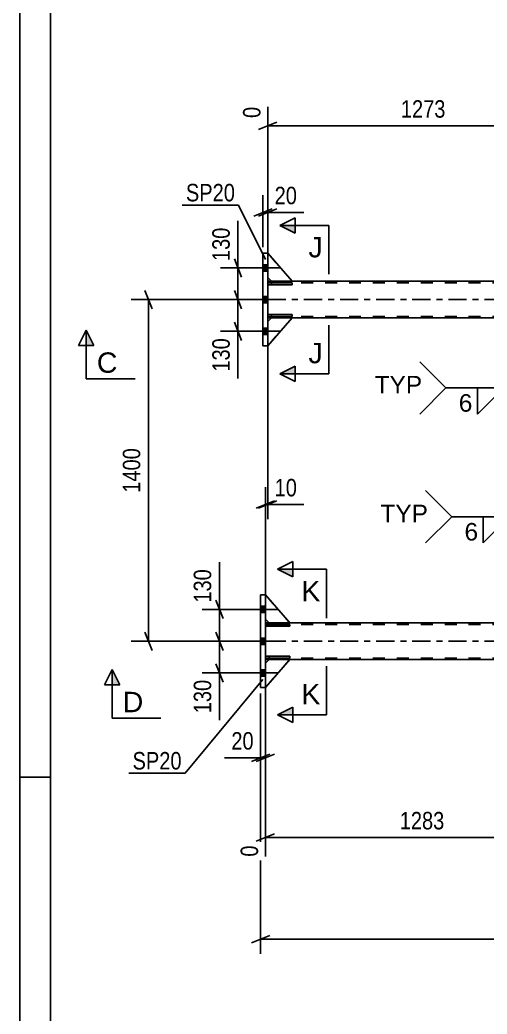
# Model space of a CAD drawing. Header units: millimetres. Extents: x -834 to 355, y -855 to -14.
# Drawn here: x -834 to -757.4, y -596.2 to -433.2 of the extents above; entities that cross this region are included whole.
import ezdxf

# ---------------------------------------------------------------- set-up
doc = ezdxf.new("R2010")
doc.units = ezdxf.units.MM
doc.linetypes.add('DXK_LINE_DOT2', pattern=[3.9198, 1.9599, -1.9599])
doc.linetypes.add('DXK_LINE_DOT3', pattern=[5.9187, 2.979, -0.9799, 0.9799, -0.9799])
doc.styles.add('Arial', font='ARIAL.TTF', dxfattribs={"height": 0.2})
doc.styles.add('Arial Narrow', font='ARIALN.TTF', dxfattribs={"height": 0.2})

# ---------------------------------------------------------------- blocks, each defined once
blk = doc.blocks.new('Unknown-570384938-1134')
at = {"color": 5, "linetype": 'Continuous'}
for p, q in [((-833.95, -14.33), (-833.95, -855.33)), ((-828.95, -19.33), (-828.95, -850.33)), ((-828.95, -557.33), (-833.95, -557.33))]:
    blk.add_line(p, q, dxfattribs=at)
blk = doc.blocks.new('Bolt-570384938-8547 - 8376')
at = {"linetype": 'Continuous'}
for points in [[(-794.15, -473.31), (-794.15, -474.35), (-793.35, -474.35), (-793.35, -473.31)], [(-794.15, -473.31), (-794.15, -474.35), (-793.35, -474.35), (-793.35, -473.31)], [(-794.15, -473.31), (-794.15, -474.35), (-793.35, -474.35), (-793.35, -473.31)], [(-794.15, -478.51), (-794.15, -479.55), (-793.35, -479.55), (-793.35, -478.51)], [(-794.15, -478.51), (-794.15, -479.55), (-793.35, -479.55), (-793.35, -478.51)], [(-794.15, -483.71), (-794.15, -484.75), (-793.35, -484.75), (-793.35, -483.71)], [(-794.15, -483.71), (-794.15, -484.75), (-793.35, -484.75), (-793.35, -483.71)], [(-794.15, -483.71), (-794.15, -484.75), (-793.35, -484.75), (-793.35, -483.71)]]:
    blk.add_hatch(color=1, dxfattribs=at).paths.add_polyline_path(points)
at = {"color": 1, "linetype": 'Continuous'}
for p, q in [((-795.55, -473.83), (-791.35, -473.83)), ((-795.55, -473.83), (-791.35, -473.83)), ((-795.55, -473.83), (-791.35, -473.83)), ((-794.15, -473.31), (-793.35, -473.31)), ((-794.15, -473.31), (-793.35, -473.31)), ((-794.15, -473.31), (-793.35, -473.31)), ((-794.15, -474.35), (-793.35, -474.35)), ((-794.15, -474.35), (-793.35, -474.35)), ((-794.15, -474.35), (-793.35, -474.35)), ((-795.55, -479.03), (-791.35, -479.03)), ((-795.55, -479.03), (-791.35, -479.03)), ((-794.15, -478.51), (-793.35, -478.51)), ((-794.15, -478.51), (-793.35, -478.51)), ((-794.15, -479.55), (-793.35, -479.55)), ((-794.15, -479.55), (-793.35, -479.55)), ((-794.15, -483.71), (-793.35, -483.71)), ((-794.15, -483.71), (-793.35, -483.71)), ((-794.15, -483.71), (-793.35, -483.71)), ((-795.55, -484.23), (-791.35, -484.23)), ((-795.55, -484.23), (-791.35, -484.23)), ((-795.55, -484.23), (-791.35, -484.23)), ((-794.15, -484.75), (-793.35, -484.75)), ((-794.15, -484.75), (-793.35, -484.75)), ((-794.15, -484.75), (-793.35, -484.75))]:
    blk.add_line(p, q, dxfattribs=at)
blk = doc.blocks.new('Part-570384938-8932 - 8376')
at = {"color": 2, "linetype": 'Continuous'}
for p, q in [((-794.15, -486.63), (-794.15, -471.43)), ((-794.15, -471.43), (-793.35, -471.43)), ((-793.35, -471.43), (-793.35, -471.43)), ((-793.35, -471.43), (-793.35, -486.63)), ((-794.15, -486.63), (-793.35, -486.63)), ((-793.35, -486.63), (-793.35, -486.63))]:
    blk.add_line(p, q, dxfattribs=at)
at = {"color": 7, "linetype": 'DXK_LINE_DOT2'}
for p, q in [((-794.15, -486.63), (-794.15, -471.43)), ((-793.35, -486.63), (-793.35, -471.43))]:
    blk.add_line(p, q, dxfattribs=at)
blk = doc.blocks.new('Part-570384938-8568 - 8376')
at = {"color": 7, "linetype": 'DXK_LINE_DOT2'}
for p, q in [((-793.35, -475.43), (-793.35, -471.43)), ((-793.35, -471.43), (-789.35, -476.03)), ((-792.75, -476.03), (-793.35, -475.43)), ((-789.35, -476.03), (-792.75, -476.03))]:
    blk.add_line(p, q, dxfattribs=at)
blk = doc.blocks.new('Part-570384938-8569 - 8376')
at = {"color": 2, "linetype": 'Continuous'}
for p, q in [((-793.35, -471.43), (-789.35, -476.03)), ((-792.75, -476.03), (-793.35, -475.43)), ((-789.35, -476.03), (-792.75, -476.03))]:
    blk.add_line(p, q, dxfattribs=at)
at = {"color": 7, "linetype": 'DXK_LINE_DOT2'}
blk.add_line((-793.35, -471.43), (-793.35, -475.43), dxfattribs=at)
blk = doc.blocks.new('Bolt-570384938-8580 - 8376')
at = {"linetype": 'Continuous'}
for points in [[(-794.54, -529.31), (-794.54, -530.35), (-793.74, -530.35), (-793.74, -529.31)], [(-794.54, -529.31), (-794.54, -530.35), (-793.74, -530.35), (-793.74, -529.31)], [(-794.54, -529.31), (-794.54, -530.35), (-793.74, -530.35), (-793.74, -529.31)], [(-794.54, -534.51), (-794.54, -535.55), (-793.74, -535.55), (-793.74, -534.51)], [(-794.54, -534.51), (-794.54, -535.55), (-793.74, -535.55), (-793.74, -534.51)], [(-794.54, -539.71), (-794.54, -540.75), (-793.74, -540.75), (-793.74, -539.71)], [(-794.54, -539.71), (-794.54, -540.75), (-793.74, -540.75), (-793.74, -539.71)], [(-794.54, -539.71), (-794.54, -540.75), (-793.74, -540.75), (-793.74, -539.71)]]:
    blk.add_hatch(color=1, dxfattribs=at).paths.add_polyline_path(points)
at = {"color": 1, "linetype": 'Continuous'}
for p, q in [((-794.54, -529.31), (-793.74, -529.31)), ((-794.54, -529.31), (-793.74, -529.31)), ((-794.54, -529.31), (-793.74, -529.31)), ((-795.94, -529.83), (-791.74, -529.83)), ((-795.94, -529.83), (-791.74, -529.83)), ((-795.94, -529.83), (-791.74, -529.83)), ((-794.54, -530.35), (-793.74, -530.35)), ((-794.54, -530.35), (-793.74, -530.35)), ((-794.54, -530.35), (-793.74, -530.35)), ((-794.54, -534.51), (-793.74, -534.51)), ((-794.54, -534.51), (-793.74, -534.51)), ((-795.94, -535.03), (-791.74, -535.03)), ((-795.94, -535.03), (-791.74, -535.03)), ((-794.54, -535.55), (-793.74, -535.55)), ((-794.54, -535.55), (-793.74, -535.55)), ((-795.94, -540.23), (-791.74, -540.23)), ((-795.94, -540.23), (-791.74, -540.23)), ((-795.94, -540.23), (-791.74, -540.23)), ((-794.54, -539.71), (-793.74, -539.71)), ((-794.54, -539.71), (-793.74, -539.71)), ((-794.54, -539.71), (-793.74, -539.71)), ((-794.54, -540.75), (-793.74, -540.75)), ((-794.54, -540.75), (-793.74, -540.75)), ((-794.54, -540.75), (-793.74, -540.75))]:
    blk.add_line(p, q, dxfattribs=at)
blk = doc.blocks.new('Part-570384938-8582 - 8376')
at = {"color": 7, "linetype": 'DXK_LINE_DOT2'}
for p, q in [((-792.75, -482.03), (-793.35, -482.63)), ((-793.35, -486.63), (-789.35, -482.03)), ((-789.35, -482.03), (-792.75, -482.03)), ((-793.35, -482.63), (-793.35, -486.63))]:
    blk.add_line(p, q, dxfattribs=at)
blk = doc.blocks.new('Part-570384938-8583 - 8376')
at = {"color": 2, "linetype": 'Continuous'}
for p, q in [((-792.75, -482.03), (-793.35, -482.63)), ((-789.35, -482.03), (-793.35, -486.63)), ((-789.35, -482.03), (-792.75, -482.03))]:
    blk.add_line(p, q, dxfattribs=at)
at = {"color": 7, "linetype": 'DXK_LINE_DOT2'}
blk.add_line((-793.35, -482.63), (-793.35, -486.63), dxfattribs=at)
blk = doc.blocks.new('Part-570384938-8584 - 8376')
at = {"color": 7, "linetype": 'DXK_LINE_DOT2'}
for p, q in [((-789.74, -532.27), (-793.74, -532.27)), ((-793.74, -532.27), (-793.74, -532.59)), ((-793.74, -532.59), (-789.74, -532.59)), ((-793.14, -532.59), (-793.14, -532.27)), ((-789.74, -532.59), (-789.74, -532.27))]:
    blk.add_line(p, q, dxfattribs=at)
blk = doc.blocks.new('Part-570384938-8585 - 8376')
at = {"color": 7, "linetype": 'DXK_LINE_DOT2'}
for p, q in [((-789.35, -481.47), (-793.35, -481.47)), ((-793.35, -481.47), (-793.35, -481.79)), ((-793.35, -481.79), (-789.35, -481.79)), ((-792.75, -481.79), (-792.75, -481.47)), ((-789.35, -481.79), (-789.35, -481.47))]:
    blk.add_line(p, q, dxfattribs=at)
blk = doc.blocks.new('Part-570384938-8586 - 8376')
at = {"color": 2, "linetype": 'Continuous'}
for p, q in [((-793.74, -532.27), (-789.74, -532.27)), ((-793.74, -532.59), (-793.74, -532.27)), ((-789.74, -532.59), (-793.74, -532.59)), ((-789.74, -532.27), (-789.74, -532.59))]:
    blk.add_line(p, q, dxfattribs=at)
at = {"color": 7, "linetype": 'DXK_LINE_DOT2'}
blk.add_line((-793.14, -532.59), (-793.14, -532.27), dxfattribs=at)
blk = doc.blocks.new('Part-570384938-8587 - 8376')
at = {"color": 2, "linetype": 'Continuous'}
for p, q in [((-793.35, -481.47), (-789.35, -481.47)), ((-793.35, -481.79), (-793.35, -481.47)), ((-789.35, -481.79), (-793.35, -481.79)), ((-789.35, -481.47), (-789.35, -481.79))]:
    blk.add_line(p, q, dxfattribs=at)
at = {"color": 7, "linetype": 'DXK_LINE_DOT2'}
blk.add_line((-792.75, -481.79), (-792.75, -481.47), dxfattribs=at)
blk = doc.blocks.new('Part-570384938-8684 - 8376')
at = {"color": 7, "linetype": 'DXK_LINE_DOT2'}
for p, q in [((-789.35, -476.27), (-793.35, -476.27)), ((-793.35, -476.27), (-793.35, -476.59)), ((-793.35, -476.59), (-789.35, -476.59)), ((-792.75, -476.59), (-792.75, -476.27)), ((-789.35, -476.59), (-789.35, -476.27))]:
    blk.add_line(p, q, dxfattribs=at)
blk = doc.blocks.new('Part-570384938-8709 - 8376')
at = {"color": 2, "linetype": 'Continuous'}
for p, q in [((-793.74, -537.79), (-793.74, -537.47)), ((-793.74, -537.47), (-789.74, -537.47)), ((-789.74, -537.79), (-793.74, -537.79)), ((-789.74, -537.47), (-789.74, -537.79))]:
    blk.add_line(p, q, dxfattribs=at)
at = {"color": 7, "linetype": 'DXK_LINE_DOT2'}
blk.add_line((-793.14, -537.79), (-793.14, -537.47), dxfattribs=at)
blk = doc.blocks.new('Part-570384938-8710 - 8376')
at = {"color": 2, "linetype": 'Continuous'}
for p, q in [((-793.35, -476.27), (-789.35, -476.27)), ((-793.35, -476.59), (-793.35, -476.27)), ((-789.35, -476.59), (-793.35, -476.59)), ((-789.35, -476.27), (-789.35, -476.59))]:
    blk.add_line(p, q, dxfattribs=at)
at = {"color": 7, "linetype": 'DXK_LINE_DOT2'}
blk.add_line((-792.75, -476.59), (-792.75, -476.27), dxfattribs=at)
blk = doc.blocks.new('Part-570384938-8711 - 8376')
at = {"color": 7, "linetype": 'DXK_LINE_DOT2'}
for p, q in [((-789.74, -537.47), (-793.74, -537.47)), ((-793.74, -537.47), (-793.74, -537.79)), ((-793.74, -537.79), (-789.74, -537.79)), ((-793.14, -537.79), (-793.14, -537.47)), ((-789.74, -537.79), (-789.74, -537.47))]:
    blk.add_line(p, q, dxfattribs=at)
blk = doc.blocks.new('Part-570384938-8964 - 8376')
at = {"color": 7, "linetype": 'DXK_LINE_DOT2'}
for p, q in [((-793.74, -531.43), (-793.74, -527.43)), ((-793.74, -527.43), (-789.74, -532.03)), ((-793.14, -532.03), (-793.74, -531.43)), ((-789.74, -532.03), (-793.14, -532.03))]:
    blk.add_line(p, q, dxfattribs=at)
blk = doc.blocks.new('Part-570384938-8902 - 8376')
at = {"color": 2, "linetype": 'Continuous'}
for p, q in [((-793.14, -532.03), (-793.74, -532.03)), ((-742.43, -532.03), (-789.74, -532.03)), ((-793.14, -538.03), (-793.74, -538.03)), ((-115.64, -538.03), (-789.74, -538.03))]:
    blk.add_line(p, q, dxfattribs=at)
at = {"color": 7, "linetype": 'DXK_LINE_DOT2'}
for p, q in [((-793.74, -532.03), (-793.74, -538.03)), ((-115.64, -532.27), (-793.74, -532.27)), ((-789.74, -532.03), (-793.14, -532.03)), ((-115.64, -537.79), (-793.74, -537.79)), ((-789.74, -538.03), (-793.14, -538.03))]:
    blk.add_line(p, q, dxfattribs=at)
at = {"color": 7, "linetype": 'DXK_LINE_DOT3'}
blk.add_line((-115.64, -535.03), (-793.74, -535.03), dxfattribs=at)
blk = doc.blocks.new('Part-570384938-8914 - 8376')
at = {"color": 2, "linetype": 'Continuous'}
for p, q in [((-794.54, -542.63), (-794.54, -527.43)), ((-794.54, -527.43), (-793.74, -527.43)), ((-793.74, -542.63), (-793.74, -527.43)), ((-794.54, -542.63), (-793.74, -542.63))]:
    blk.add_line(p, q, dxfattribs=at)
blk = doc.blocks.new('Part-570384938-8919 - 8376')
at = {"color": 2, "linetype": 'Continuous'}
for p, q in [((-792.75, -476.03), (-793.35, -476.03)), ((-649.24, -476.03), (-789.35, -476.03)), ((-792.75, -482.03), (-793.35, -482.03)), ((-742.43, -482.03), (-789.35, -482.03))]:
    blk.add_line(p, q, dxfattribs=at)
at = {"color": 7, "linetype": 'DXK_LINE_DOT2'}
for p, q in [((-793.35, -476.03), (-793.35, -482.03)), ((-115.64, -476.27), (-793.35, -476.27)), ((-789.35, -476.03), (-792.75, -476.03)), ((-115.64, -481.79), (-793.35, -481.79)), ((-789.35, -482.03), (-792.75, -482.03))]:
    blk.add_line(p, q, dxfattribs=at)
at = {"color": 7, "linetype": 'DXK_LINE_DOT3'}
blk.add_line((-115.64, -479.03), (-793.35, -479.03), dxfattribs=at)
blk = doc.blocks.new('Part-570384938-8965 - 8376')
at = {"color": 2, "linetype": 'Continuous'}
for p, q in [((-793.74, -527.43), (-789.74, -532.03)), ((-793.14, -532.03), (-793.74, -531.43)), ((-789.74, -532.03), (-793.14, -532.03))]:
    blk.add_line(p, q, dxfattribs=at)
at = {"color": 7, "linetype": 'DXK_LINE_DOT2'}
blk.add_line((-793.74, -527.43), (-793.74, -531.43), dxfattribs=at)
blk = doc.blocks.new('Part-570384938-8966 - 8376')
at = {"color": 7, "linetype": 'DXK_LINE_DOT2'}
for p, q in [((-793.14, -538.03), (-793.74, -538.63)), ((-793.74, -542.63), (-789.74, -538.03)), ((-793.74, -538.63), (-793.74, -542.63)), ((-789.74, -538.03), (-793.14, -538.03))]:
    blk.add_line(p, q, dxfattribs=at)
blk = doc.blocks.new('Part-570384938-8967 - 8376')
at = {"color": 2, "linetype": 'Continuous'}
for p, q in [((-793.14, -538.03), (-793.74, -538.63)), ((-793.74, -542.63), (-789.74, -538.03)), ((-789.74, -538.03), (-793.14, -538.03))]:
    blk.add_line(p, q, dxfattribs=at)
at = {"color": 7, "linetype": 'DXK_LINE_DOT2'}
blk.add_line((-793.74, -538.63), (-793.74, -542.63), dxfattribs=at)
blk = doc.blocks.new('StraightDimension-570384938-9053 - 8376')
at = {"color": 7, "linetype": 'Continuous'}
for p, q in [((-794.15, -470.43), (-794.15, -461.9)), ((-793.35, -470.43), (-793.35, -461.9)), ((-795.65, -465.35), (-792.65, -464.15)), ((-791.85, -464.15), (-794.85, -465.35)), ((-794.15, -464.75), (-793.35, -464.75))]:
    blk.add_line(p, q, dxfattribs=at)
at = {"color": 0}
blk.add_wipeout([(-787.97, -464), (-787.97, -459.8), (-792.83, -459.8), (-792.83, -464)], dxfattribs=at)
at = {"color": 7, "linetype": 'Continuous'}
blk.add_line((-793.35, -464.75), (-787.45, -464.75), dxfattribs=at)
blk.add_line((-793.35, -464.75), (-787.45, -464.75), dxfattribs=at)
at = {"color": 3, "style": 'Arial Narrow'}
blk.add_text('20', height=2.863, dxfattribs=at).set_placement((-792.23, -463.4))
blk = doc.blocks.new('StraightDimension-570384938-9602 - 8376')
at = {"color": 7, "linetype": 'Continuous'}
for p, q in [((-798.83, -477.53), (-797.63, -480.53)), ((-795.15, -479.03), (-801.08, -479.03)), ((-798.23, -484.23), (-798.23, -479.03)), ((-797.63, -485.73), (-798.83, -482.73)), ((-795.15, -484.23), (-801.08, -484.23))]:
    blk.add_line(p, q, dxfattribs=at)
at = {"color": 0}
blk.add_wipeout([(-798.98, -484.76), (-803.18, -484.76), (-803.18, -491.44), (-798.98, -491.44)], dxfattribs=at)
at = {"color": 7, "linetype": 'Continuous'}
blk.add_line((-798.23, -484.23), (-798.23, -491.97), dxfattribs=at)
blk.add_line((-798.23, -484.23), (-798.23, -491.97), dxfattribs=at)
at = {"color": 3, "style": 'Arial Narrow'}
blk.add_text('130', height=2.863, rotation=90.0002, dxfattribs=at).set_placement((-799.58, -490.84))
blk = doc.blocks.new('StraightDimension-570384938-49029 - 8376')
at = {"color": 7, "linetype": 'Continuous'}
for p, q in [((-742.43, -481.03), (-742.43, -441.94)), ((-793.35, -475.03), (-793.35, -447.43)), ((-791.85, -449.96), (-794.85, -451.16)), ((-793.35, -450.56), (-742.43, -450.56)), ((-743.93, -451.16), (-740.93, -449.96))]:
    blk.add_line(p, q, dxfattribs=at)
at = {"color": 0, "linetype": 'Continuous'}
for points in [[(-743.03, -441.34), (-747.23, -441.34), (-747.23, -449.86), (-743.03, -449.86)], [(-793.95, -446.83), (-798.15, -446.83), (-798.15, -449.86), (-793.95, -449.86)]]:
    blk.add_wipeout(points, dxfattribs=at)
at = {"color": 0}
blk.add_wipeout([(-763.64, -449.81), (-763.64, -445.61), (-772.15, -445.61), (-772.15, -449.81)], dxfattribs=at)
at = {"color": 3, "linetype": 'Continuous', "style": 'Arial Narrow'}
for s, height, p in [('1273', 2.863, (-743.63, -449.26)), ('0', 2.86, (-794.55, -449.26))]:
    blk.add_text(s, height=height, rotation=90.0002, dxfattribs=at).set_placement(p)
at = {"color": 3, "style": 'Arial Narrow'}
blk.add_text('1273', height=2.863, dxfattribs=at).set_placement((-771.55, -449.21))
blk = doc.blocks.new('StraightDimension-570384938-9019 - 8376')
at = {"color": 7, "linetype": 'Continuous'}
for p, q in [((-794.54, -543.63), (-794.54, -556.55)), ((-793.74, -543.63), (-793.74, -556.55)), ((-796.04, -554.75), (-793.04, -553.55)), ((-792.24, -553.55), (-795.24, -554.75)), ((-794.54, -554.15), (-793.74, -554.15))]:
    blk.add_line(p, q, dxfattribs=at)
at = {"color": 0}
blk.add_wipeout([(-795.06, -553.4), (-795.06, -549.2), (-799.92, -549.2), (-799.92, -553.4)], dxfattribs=at)
at = {"color": 7, "linetype": 'Continuous'}
blk.add_line((-794.54, -554.15), (-800.45, -554.15), dxfattribs=at)
blk.add_line((-794.54, -554.15), (-800.45, -554.15), dxfattribs=at)
at = {"color": 3, "style": 'Arial Narrow'}
blk.add_text('20', height=2.863, dxfattribs=at).set_placement((-799.32, -552.8))
blk = doc.blocks.new('StraightDimension-570384938-49590 - 8376')
at = {"color": 7, "linetype": 'Continuous'}
for p, q in [((-794.54, -543.63), (-794.54, -586.26)), ((-793.04, -583.26), (-796.04, -584.46)), ((-794.54, -583.86), (-100.35, -583.86))]:
    blk.add_line(p, q, dxfattribs=at)
blk = doc.blocks.new('StraightDimension-570384938-9277 - 8376')
at = {"color": 7, "linetype": 'Continuous'}
for p, q in [((-801.87, -528.33), (-800.67, -531.33)), ((-795.54, -529.83), (-804.12, -529.83)), ((-801.27, -535.03), (-801.27, -529.83)), ((-800.67, -536.53), (-801.87, -533.53)), ((-795.54, -535.03), (-804.12, -535.03))]:
    blk.add_line(p, q, dxfattribs=at)
at = {"color": 0}
blk.add_wipeout([(-802.02, -522.62), (-806.22, -522.62), (-806.22, -529.31), (-802.02, -529.31)], dxfattribs=at)
at = {"color": 7, "linetype": 'Continuous'}
blk.add_line((-801.27, -529.83), (-801.27, -522.1), dxfattribs=at)
blk.add_line((-801.27, -529.83), (-801.27, -522.1), dxfattribs=at)
at = {"color": 3, "style": 'Arial Narrow'}
blk.add_text('130', height=2.863, rotation=90.0002, dxfattribs=at).set_placement((-802.62, -528.71))
blk = doc.blocks.new('StraightDimension-570384938-9285 - 8376')
at = {"color": 7, "linetype": 'Continuous'}
for p, q in [((-801.87, -533.53), (-800.67, -536.53)), ((-795.54, -535.03), (-804.12, -535.03)), ((-801.27, -540.23), (-801.27, -535.03)), ((-800.67, -541.73), (-801.87, -538.73)), ((-795.54, -540.23), (-804.12, -540.23))]:
    blk.add_line(p, q, dxfattribs=at)
at = {"color": 0}
blk.add_wipeout([(-802.02, -540.76), (-806.22, -540.76), (-806.22, -547.44), (-802.02, -547.44)], dxfattribs=at)
at = {"color": 7, "linetype": 'Continuous'}
blk.add_line((-801.27, -540.23), (-801.27, -547.97), dxfattribs=at)
blk.add_line((-801.27, -540.23), (-801.27, -547.97), dxfattribs=at)
at = {"color": 3, "style": 'Arial Narrow'}
blk.add_text('130', height=2.863, rotation=90.0002, dxfattribs=at).set_placement((-802.62, -546.84))
blk = doc.blocks.new('StraightDimension-570384938-9453 - 8376')
at = {"color": 7, "linetype": 'Continuous'}
for p, q in [((-793.35, -483.03), (-793.35, -515.04)), ((-793.74, -531.03), (-793.74, -509.79)), ((-795.24, -513.24), (-792.24, -512.04)), ((-791.85, -512.04), (-794.85, -513.24)), ((-793.74, -512.64), (-793.35, -512.64))]:
    blk.add_line(p, q, dxfattribs=at)
at = {"color": 0}
blk.add_wipeout([(-787.97, -511.89), (-787.97, -507.69), (-792.83, -507.69), (-792.83, -511.89)], dxfattribs=at)
at = {"color": 7, "linetype": 'Continuous'}
blk.add_line((-793.35, -512.64), (-787.45, -512.64), dxfattribs=at)
blk.add_line((-793.35, -512.64), (-787.45, -512.64), dxfattribs=at)
at = {"color": 3, "style": 'Arial Narrow'}
blk.add_text('10', height=2.863, dxfattribs=at).set_placement((-792.23, -511.29))
blk = doc.blocks.new('StraightDimension-570384938-9610 - 8376')
at = {"color": 7, "linetype": 'Continuous'}
for p, q in [((-798.83, -472.33), (-797.63, -475.33)), ((-795.15, -473.83), (-801.08, -473.83)), ((-798.23, -479.03), (-798.23, -473.83)), ((-797.63, -480.53), (-798.83, -477.53)), ((-795.15, -479.03), (-801.08, -479.03))]:
    blk.add_line(p, q, dxfattribs=at)
at = {"color": 0}
blk.add_wipeout([(-798.98, -466.62), (-803.18, -466.62), (-803.18, -473.31), (-798.98, -473.31)], dxfattribs=at)
at = {"color": 7, "linetype": 'Continuous'}
blk.add_line((-798.23, -473.83), (-798.23, -466.1), dxfattribs=at)
blk.add_line((-798.23, -473.83), (-798.23, -466.1), dxfattribs=at)
at = {"color": 3, "style": 'Arial Narrow'}
blk.add_text('130', height=2.863, rotation=90.0002, dxfattribs=at).set_placement((-799.58, -472.71))
blk = doc.blocks.new('StraightDimension-570384938-9720 - 8376')
at = {"color": 7, "linetype": 'Continuous'}
for p, q in [((-812.29, -480.53), (-813.49, -477.53)), ((-795.15, -479.03), (-815.74, -479.03)), ((-812.89, -535.03), (-812.89, -479.03)), ((-813.49, -533.53), (-812.29, -536.53)), ((-795.54, -535.03), (-815.74, -535.03))]:
    blk.add_line(p, q, dxfattribs=at)
at = {"color": 0}
blk.add_wipeout([(-813.64, -502.78), (-817.84, -502.78), (-817.84, -511.29), (-813.64, -511.29)], dxfattribs=at)
at = {"color": 3, "style": 'Arial Narrow'}
blk.add_text('1400', height=2.863, rotation=90.0002, dxfattribs=at).set_placement((-814.24, -510.69))
blk = doc.blocks.new('StraightDimension-570384938-49220 - 8376')
at = {"color": 7, "linetype": 'Continuous'}
for p, q in [((-742.43, -533.03), (-742.43, -575.84)), ((-793.74, -539.03), (-793.74, -570.35)), ((-792.24, -566.63), (-795.24, -567.83)), ((-743.93, -567.83), (-740.93, -566.63)), ((-793.74, -567.23), (-742.43, -567.23))]:
    blk.add_line(p, q, dxfattribs=at)
at = {"color": 0}
blk.add_wipeout([(-763.83, -566.48), (-763.83, -562.28), (-772.34, -562.28), (-772.34, -566.48)], dxfattribs=at)
at = {"color": 0, "linetype": 'Continuous'}
for points in [[(-794.34, -567.93), (-798.54, -567.93), (-798.54, -570.95), (-794.34, -570.95)], [(-743.03, -567.93), (-747.23, -567.93), (-747.23, -576.44), (-743.03, -576.44)]]:
    blk.add_wipeout(points, dxfattribs=at)
at = {"color": 3, "style": 'Arial Narrow'}
blk.add_text('1283', height=2.863, dxfattribs=at).set_placement((-771.74, -565.88))
at = {"color": 3, "linetype": 'Continuous', "style": 'Arial Narrow'}
for s, height, p in [('0', 2.86, (-794.94, -570.35)), ('1283', 2.863, (-743.63, -575.84))]:
    blk.add_text(s, height=height, rotation=90.0002, dxfattribs=at).set_placement(p)
blk = doc.blocks.new('WeldMark-570384938-62959 - 8376')
at = {"linetype": 'Continuous'}
blk.add_hatch(color=30, dxfattribs=at).paths.add_polyline_path([(-744.92, -484.07), (-742.43, -482.23), (-743.77, -485.02)])
at = {"color": 30, "linetype": 'Continuous'}
blk.add_line((-742.43, -482.23), (-751.75, -493.51), dxfattribs=at)
at = {"color": 3, "linetype": 'Continuous'}
for q in [(-768.46, -489.22), (-768.46, -497.79)]:
    blk.add_line((-764.17, -493.51), q, dxfattribs=at)
for start, end in [(90, 270), (270, 90)]:
    blk.add_arc((-751.75, -493.51), 1.5, start, end, dxfattribs=at)
at = {"color": 0}
blk.add_wipeout([(-759.65, -497.61), (-759.65, -494.21), (-762.27, -494.21), (-762.27, -497.61)], dxfattribs=at)
at = {"color": 30, "linetype": 'Continuous'}
blk.add_line((-764.17, -493.51), (-751.75, -493.51), dxfattribs=at)
at = {"color": 3, "linetype": 'Continuous'}
for p, q in [((-758.99, -493.51), (-754.71, -493.51)), ((-754.71, -493.51), (-758.99, -497.79)), ((-758.99, -497.79), (-758.99, -493.51))]:
    blk.add_line(p, q, dxfattribs=at)
at = {"color": 3, "style": 'Arial'}
blk.add_text('6', height=2.87, dxfattribs=at).set_placement((-762.07, -497.41))
at = {"color": 0, "linetype": 'Continuous'}
blk.add_wipeout([(-768.07, -494.41), (-768.07, -491.41), (-775.85, -491.41), (-775.85, -494.41)], dxfattribs=at)
blk.add_wipeout([(-768.07, -494.41), (-768.07, -491.41), (-775.85, -491.41), (-775.85, -494.41)], dxfattribs=at)
at = {"color": 3, "linetype": 'Continuous', "style": 'Arial'}
blk.add_text('TYP', height=2.865, dxfattribs=at).set_placement((-775.85, -494.41))
blk = doc.blocks.new('SectionMark-570384938-35597 - 8376')
at = {"linetype": 'Continuous'}
blk.add_hatch(color=6, dxfattribs=at).paths.add_polyline_path([(-821.85, -486.53), (-823.1, -486.53), (-823.1, -484.03)])
at = {"color": 6, "linetype": 'Continuous'}
for p, q in [((-824.35, -486.53), (-823.1, -484.03)), ((-823.1, -492.03), (-823.1, -484.03)), ((-823.1, -484.03), (-821.85, -486.53)), ((-821.85, -486.53), (-824.35, -486.53)), ((-823.1, -492.03), (-815.1, -492.03))]:
    blk.add_line(p, q, dxfattribs=at)
at = {"color": 0, "linetype": 'Continuous'}
blk.add_wipeout([(-817.98, -491.03), (-817.98, -487.53), (-821.35, -487.53), (-821.35, -491.03)], dxfattribs=at)
at = {"color": 3, "linetype": 'Continuous', "style": 'Arial'}
blk.add_text('C', height=3.34, dxfattribs=at).set_placement((-821.35, -491.03))
blk = doc.blocks.new('Mark-570384938-8910 - 8376')
at = {"color": 0}
blk.add_wipeout([(-807.46, -556.06), (-807.46, -553.06), (-815.5, -553.06), (-815.5, -556.06)], dxfattribs=at)
blk.add_wipeout([(-807.46, -556.06), (-807.46, -553.06), (-815.5, -553.06), (-815.5, -556.06)], dxfattribs=at)
at = {"color": 30, "linetype": 'Continuous'}
for p in [(-794.16, -541.31), (-816.1, -556.66)]:
    blk.add_line(p, (-806.86, -556.66), dxfattribs=at)
at = {"color": 3, "style": 'Arial Narrow'}
blk.add_text('SP20', height=2.863, dxfattribs=at).set_placement((-815.5, -556.06))
blk = doc.blocks.new('Mark-570384938-8928 - 8376')
at = {"color": 0}
blk.add_wipeout([(-798.73, -462.93), (-798.73, -459.93), (-806.76, -459.93), (-806.76, -462.93)], dxfattribs=at)
blk.add_wipeout([(-798.73, -462.93), (-798.73, -459.93), (-806.76, -459.93), (-806.76, -462.93)], dxfattribs=at)
at = {"color": 30, "linetype": 'Continuous'}
for p in [(-807.36, -463.53), (-793.73, -472.48)]:
    blk.add_line(p, (-798.13, -463.53), dxfattribs=at)
at = {"color": 3, "style": 'Arial Narrow'}
blk.add_text('SP20', height=2.863, dxfattribs=at).set_placement((-806.76, -462.93))
blk = doc.blocks.new('SectionMark-570384938-10332 - 8376')
at = {"linetype": 'Continuous'}
blk.add_hatch(color=6, dxfattribs=at).paths.add_polyline_path([(-817.61, -542.17), (-818.86, -542.17), (-818.86, -539.67)])
at = {"color": 6, "linetype": 'Continuous'}
for p, q in [((-820.11, -542.17), (-818.86, -539.67)), ((-818.86, -547.67), (-818.86, -539.67)), ((-818.86, -539.67), (-817.61, -542.17)), ((-817.61, -542.17), (-820.11, -542.17)), ((-818.86, -547.67), (-810.86, -547.67))]:
    blk.add_line(p, q, dxfattribs=at)
at = {"color": 0, "linetype": 'Continuous'}
blk.add_wipeout([(-813.74, -546.67), (-813.74, -543.17), (-817.11, -543.17), (-817.11, -546.67)], dxfattribs=at)
at = {"color": 3, "linetype": 'Continuous', "style": 'Arial'}
blk.add_text('D', height=3.34, dxfattribs=at).set_placement((-817.11, -546.67))
blk = doc.blocks.new('SectionMark-570384938-10334 - 8376')
at = {"linetype": 'Continuous'}
for points in [[(-788.85, -466.87), (-788.85, -468.12), (-791.35, -466.87)], [(-788.85, -489.97), (-788.85, -491.22), (-791.35, -491.22)]]:
    blk.add_hatch(color=6, dxfattribs=at).paths.add_polyline_path(points)
at = {"color": 6, "linetype": 'Continuous'}
for p, q in [((-791.35, -466.87), (-788.85, -465.62)), ((-788.85, -468.12), (-788.85, -465.62)), ((-783.35, -466.87), (-791.35, -466.87)), ((-791.35, -466.87), (-788.85, -468.12)), ((-783.35, -466.87), (-783.35, -474.87)), ((-783.35, -491.22), (-783.35, -483.22)), ((-791.35, -491.22), (-788.85, -489.97)), ((-788.85, -489.97), (-788.85, -492.47)), ((-783.35, -491.22), (-791.35, -491.22)), ((-788.85, -492.47), (-791.35, -491.22))]:
    blk.add_line(p, q, dxfattribs=at)
at = {"color": 0, "linetype": 'Continuous'}
for points in [[(-784.35, -472.12), (-784.35, -468.62), (-786.69, -468.62), (-786.69, -472.12)], [(-784.35, -489.47), (-784.35, -485.97), (-786.69, -485.97), (-786.69, -489.47)]]:
    blk.add_wipeout(points, dxfattribs=at)
at = {"color": 3, "linetype": 'Continuous', "style": 'Arial'}
for p in [(-786.69, -472.12), (-786.69, -489.47)]:
    blk.add_text('J', height=3.34, dxfattribs=at).set_placement(p)
blk = doc.blocks.new('SectionMark-570384938-10336 - 8376')
at = {"linetype": 'Continuous'}
for points in [[(-789.24, -523.24), (-789.24, -524.49), (-791.74, -523.24)], [(-789.24, -545.87), (-789.24, -547.12), (-791.74, -547.12)]]:
    blk.add_hatch(color=6, dxfattribs=at).paths.add_polyline_path(points)
at = {"color": 6, "linetype": 'Continuous'}
for p, q in [((-791.74, -523.24), (-789.24, -521.99)), ((-789.24, -524.49), (-789.24, -521.99)), ((-783.74, -523.24), (-791.74, -523.24)), ((-791.74, -523.24), (-789.24, -524.49)), ((-783.74, -523.24), (-783.74, -531.24)), ((-783.74, -547.12), (-783.74, -539.12)), ((-791.74, -547.12), (-789.24, -545.87)), ((-789.24, -545.87), (-789.24, -548.37)), ((-783.74, -547.12), (-791.74, -547.12)), ((-789.24, -548.37), (-791.74, -547.12))]:
    blk.add_line(p, q, dxfattribs=at)
at = {"color": 0, "linetype": 'Continuous'}
for points in [[(-784.74, -528.49), (-784.74, -524.99), (-787.85, -524.99), (-787.85, -528.49)], [(-784.74, -545.37), (-784.74, -541.87), (-787.85, -541.87), (-787.85, -545.37)]]:
    blk.add_wipeout(points, dxfattribs=at)
at = {"color": 3, "linetype": 'Continuous', "style": 'Arial'}
for p in [(-787.85, -528.49), (-787.85, -545.37)]:
    blk.add_text('K', height=3.34, dxfattribs=at).set_placement(p)
blk = doc.blocks.new('WeldMark-570384938-63064 - 8376')
at = {"linetype": 'Continuous'}
blk.add_hatch(color=30, dxfattribs=at).paths.add_polyline_path([(-743.06, -529), (-742.43, -532.03), (-744.41, -529.65)])
at = {"color": 3, "linetype": 'Continuous'}
for q in [(-767.51, -510.33), (-767.51, -518.9)]:
    blk.add_line((-763.23, -514.62), q, dxfattribs=at)
at = {"color": 30, "linetype": 'Continuous'}
blk.add_line((-742.43, -532.03), (-750.8, -514.62), dxfattribs=at)
at = {"color": 3, "linetype": 'Continuous'}
for start, end in [(90, 270), (270, 90)]:
    blk.add_arc((-750.8, -514.62), 1.5, start, end, dxfattribs=at)
at = {"color": 0}
blk.add_wipeout([(-758.7, -518.72), (-758.7, -515.32), (-761.33, -515.32), (-761.33, -518.72)], dxfattribs=at)
at = {"color": 30, "linetype": 'Continuous'}
blk.add_line((-763.23, -514.62), (-750.8, -514.62), dxfattribs=at)
at = {"color": 3, "linetype": 'Continuous'}
for p, q in [((-758.05, -514.62), (-753.76, -514.62)), ((-753.76, -514.62), (-758.05, -518.9)), ((-758.05, -518.9), (-758.05, -514.62))]:
    blk.add_line(p, q, dxfattribs=at)
at = {"color": 3, "style": 'Arial'}
blk.add_text('6', height=2.87, dxfattribs=at).set_placement((-761.13, -518.52))
at = {"color": 0, "linetype": 'Continuous'}
blk.add_wipeout([(-767.13, -515.52), (-767.13, -512.52), (-774.9, -512.52), (-774.9, -515.52)], dxfattribs=at)
blk.add_wipeout([(-767.13, -515.52), (-767.13, -512.52), (-774.9, -512.52), (-774.9, -515.52)], dxfattribs=at)
at = {"color": 3, "linetype": 'Continuous', "style": 'Arial'}
blk.add_text('TYP', height=2.865, dxfattribs=at).set_placement((-774.9, -515.52))

msp = doc.modelspace()

# ---------------------------------------------------------------- block references
for name in ['Unknown-570384938-1134', 'Part-570384938-8932 - 8376', 'Part-570384938-8568 - 8376', 'Part-570384938-8569 - 8376', 'Bolt-570384938-8547 - 8376', 'Part-570384938-8919 - 8376', 'Part-570384938-8684 - 8376', 'Part-570384938-8710 - 8376', 'Part-570384938-8585 - 8376', 'Part-570384938-8587 - 8376', 'Part-570384938-8582 - 8376', 'Part-570384938-8583 - 8376', 'Part-570384938-8914 - 8376', 'Part-570384938-8964 - 8376', 'Part-570384938-8965 - 8376', 'Bolt-570384938-8580 - 8376', 'Part-570384938-8902 - 8376', 'Part-570384938-8584 - 8376', 'Part-570384938-8586 - 8376', 'Part-570384938-8709 - 8376', 'Part-570384938-8711 - 8376', 'Part-570384938-8966 - 8376', 'Part-570384938-8967 - 8376']:
    msp.add_blockref(name, (0, 0))

# ---------------------------------------------------------------- next in the draw order: block references
for name in ['StraightDimension-570384938-9053 - 8376', 'StraightDimension-570384938-9602 - 8376', 'WeldMark-570384938-62959 - 8376', 'WeldMark-570384938-63064 - 8376', 'StraightDimension-570384938-9277 - 8376', 'StraightDimension-570384938-9019 - 8376']:
    msp.add_blockref(name, (0, 0))

# ---------------------------------------------------------------- next in the draw order: block references
for name in ['StraightDimension-570384938-49029 - 8376', 'StraightDimension-570384938-9453 - 8376', 'StraightDimension-570384938-49590 - 8376']:
    msp.add_blockref(name, (0, 0))

# ---------------------------------------------------------------- next in the draw order: block references
for name in ['StraightDimension-570384938-9610 - 8376', 'StraightDimension-570384938-9285 - 8376']:
    msp.add_blockref(name, (0, 0))

# ---------------------------------------------------------------- next in the draw order: block references
for name in ['Mark-570384938-8928 - 8376', 'StraightDimension-570384938-9720 - 8376']:
    msp.add_blockref(name, (0, 0))

# ---------------------------------------------------------------- next in the draw order: block references
for name in ['SectionMark-570384938-35597 - 8376', 'StraightDimension-570384938-49220 - 8376']:
    msp.add_blockref(name, (0, 0))

# ---------------------------------------------------------------- next in the draw order: block references
for name in ['SectionMark-570384938-10334 - 8376', 'Mark-570384938-8910 - 8376']:
    msp.add_blockref(name, (0, 0))

# ---------------------------------------------------------------- next in the draw order: block references
msp.add_blockref('SectionMark-570384938-10332 - 8376', (0, 0))

# ---------------------------------------------------------------- next in the draw order: block references
msp.add_blockref('SectionMark-570384938-10336 - 8376', (0, 0))

doc.saveas('drawing.dxf')
